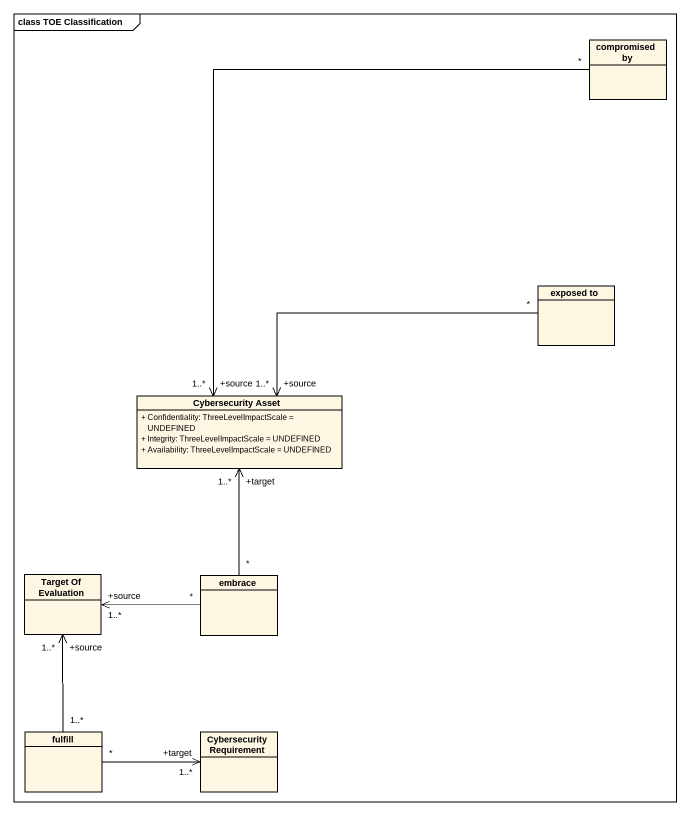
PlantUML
@startuml
mainframe class TOE Classification
hide circle
hide empty members
skinparam classAttributeIconSize 0
class "compromised by" as compromised_by
class "exposed to" as exposed_to
class "Cybersecurity Asset" as Cybersecurity_Asset {
  + Confidentiality: ThreeLevelImpactScale = UNDEFINED
  + Integrity: ThreeLevelImpactScale = UNDEFINED
  + Availability: ThreeLevelImpactScale = UNDEFINED
}
class "Target Of Evaluation" as Target_Of_Evaluation
class embrace
class fulfill
class "Cybersecurity Requirement" as Cybersecurity_Requirement
compromised_by "*" --> "+source\n1..*" Cybersecurity_Asset
exposed_to "*" -left-> "+source\n1..*" Cybersecurity_Asset
embrace "*" -up-> "+target\n1..*" Cybersecurity_Asset
embrace "*" -left-> "+source\n1..*" Target_Of_Evaluation
fulfill "1..*" -up-> "+source\n1..*" Target_Of_Evaluation
fulfill "*" -right-> "+target\n1..*" Cybersecurity_Requirement
@enduml
